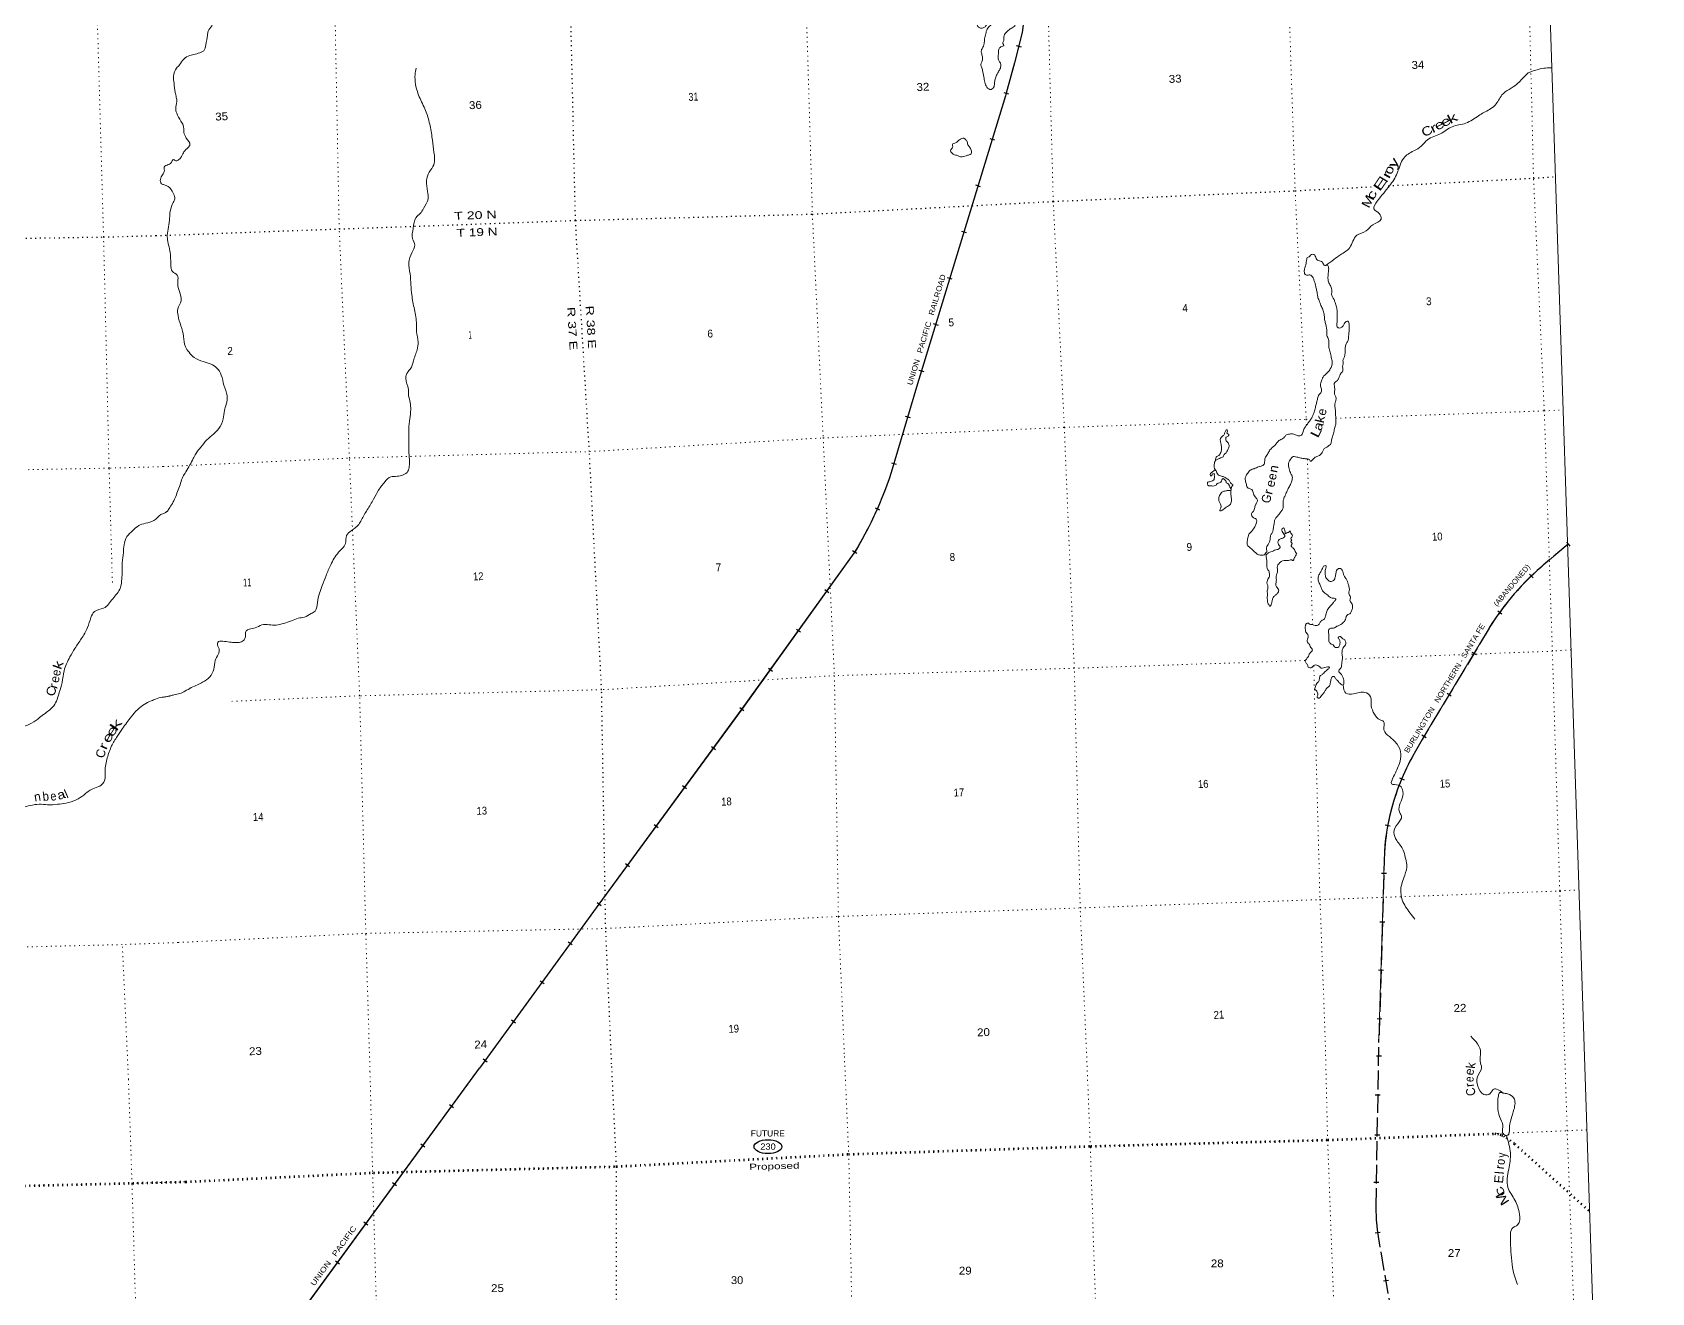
# Model space of a CAD drawing. Header units: feet. Extents: x 497223 to 751810, y -177792 to 12311.
# Drawn here: x 715698 to 751810, y -130925 to -102821 of the extents above; entities that cross this region are included whole.
import ezdxf
from ezdxf.enums import TextEntityAlignment as Align

# ---------------------------------------------------------------- set-up
doc = ezdxf.new("R2010")
doc.units = ezdxf.units.FT
doc.header["$LTSCALE"] = 70
doc.header["$PDMODE"] = 32
doc.header["$PDSIZE"] = 35
doc.linetypes.add('DOTTED', pattern=[1.5, 0.3, -1.2])
doc.linetypes.add('LONG_DASHED', pattern=[7.5, 6, -1.5])
for name, color, linetype, lineweight in [('34', 7, 'Continuous', 25), ('39', 7, 'Continuous', 13), ('4', 7, 'Continuous', 13), ('51', 7, 'DOTTED', 70), ('52', 7, 'Continuous', 25), ('6', 7, 'DOTTED', 25), ('63', 7, 'Continuous', 25), ('7', 7, 'DOTTED', 13)]:
    doc.layers.add(name, color=color, linetype=linetype, lineweight=lineweight)
doc.layers.add('41', color=7, linetype='Continuous')

msp = doc.modelspace()

# ---------------------------------------------------------------- linework, layer by layer
at = {"layer": '34'}
for p, q in [((737641.86, -103114.09), (737749.16, -103140.96)), ((737360.51, -104160.71), (737466.78, -104191.37)), ((737051.04, -105186.38), (737156.83, -105218.68)), ((736731.42, -106224.06), (736837.2, -106256.37)), ((736420.75, -107250.28), (736526.54, -107282.59)), ((736101.12, -108287.96), (736206.91, -108320.27)), ((735790.45, -109314.18), (735896.24, -109346.49)), ((735470.83, -110351.86), (735576.61, -110384.17)), ((735165.76, -111380.25), (735271.82, -111411.64)), ((734855.16, -112420.67), (734961.22, -112452.06)), ((734490.82, -113420.72), (734592.07, -113465.26)), ((733990.64, -114375), (734084.73, -114433.15)), ((749912.53, -114190.79), (749984.15, -114275.08)), ((733371.44, -115245.48), (733461.27, -115310.02)), ((732735.77, -116125.74), (732825.6, -116190.28)), ((732112.26, -116998.02), (732202.09, -117062.57)), ((731476.9, -117877.82), (731566.08, -117943.26)), ((730844.71, -118743.84), (730933.89, -118809.27)), ((730200.29, -119617.71), (730289.47, -119683.15)), ((729568.1, -120483.73), (729657.28, -120549.16)), ((728923.68, -121357.61), (729012.86, -121423.04)), ((728291.49, -122223.62), (728380.67, -122289.06)), ((727650.1, -123099.97), (727739.51, -123165.08)), ((727021.05, -123968.27), (727110.47, -124033.38)), ((726379.79, -124844.47), (726469.21, -124909.58)), ((719313.78, -134617.58), (725666.51, -125919.29)), ((725750.75, -125712.77), (725840.16, -125777.88)), ((725092.1, -126802.78), (725002.78, -126737.55)), ((724449.61, -127678.08), (724360.28, -127612.84)), ((723819.33, -128545.49), (723730.01, -128480.25)), ((723176.84, -129420.78), (723087.51, -129355.55)), ((722546.56, -130288.19), (722457.24, -130222.95))]:
    msp.add_line(p, q, dxfattribs=at)
at = {"layer": '34', "lineweight": 13}
for p, q in [((749948.01, -114230.85), (749392.34, -114702.96)), ((745851.29, -121093.06), (745728.45, -125277.41)), ((719314.67, -134618.23), (725667.4, -125919.94))]:
    msp.add_line(p, q, dxfattribs=at)
at = {"layer": '34'}
msp.add_lwpolyline([(737886.91, -101962.1), (737771.53, -102821), (737601.16, -103501.41), (737416.19, -104174.08), (737397.64, -104238.38), (735413.54, -110735.32), (734850.57, -112637.77), (734803.2, -112779.66), (734752.87, -112919.66), (734700.08, -113058.86), (734645.41, -113198.35), (734587.76, -113335.96), (734527.93, -113471.95), (734466.21, -113608.23), (734401.51, -113742.63), (734334.64, -113875.43), (734265.06, -114008.23), (734193.6, -114138.62), (734120.49, -114268.47), (734044.14, -114397.25), (734019.74, -114436.74), (731524.61, -117909.51), (728331.75, -122261.04), (725667.43, -125919.93)], dxfattribs=at)
at = {"layer": '34', "lineweight": 13}
for points in [[(737396.59, -104238.06), (735412.49, -110735), (734849.53, -112637.43)], [(734018.83, -114436.12), (731523.72, -117908.86), (728330.87, -122260.39), (725666.48, -125919.38)], [(748187.26, -116104.24), (746689.07, -118589.14), (746514.98, -118902.48)]]:
    msp.add_lwpolyline(points, dxfattribs=at)
for centre, radius, start, end in [((698839.41, -93309.16), 40076.14, 344.1748, 346.27046), ((726728.03, -109977.79), 8545.9, 328.55422, 341.86738), ((753283.84, -119273.28), 6002.64, 130.41346, 148.1109), ((750884.4, -121422.13), 5043.86, 150.02982, 176.25923)]:
    msp.add_arc(centre, radius, start, end, dxfattribs=at)
at = {"layer": '39'}
for points in [[(720408.19, -92916.08), (720448.32, -93011.1), (720476.08, -93050.23), (720505, -93117.52), (720519.7, -93181.36), (720491.23, -93271.16), (720458.68, -93310.77), (720428.57, -93312.02), (720367.74, -93348.77), (720365.45, -93439.5), (720379.31, -93531.58), (720392.59, -93609.58), (720364.8, -93667.12), (720334.09, -93702.63), (720273.5, -93793.75), (720282.43, -93863.88), (720336.2, -93899.92), (720473.37, -93958.71), (720506.81, -94037.89), (720516.29, -94218.77), (720503.93, -94406.59), (720460.73, -94529.22), (720410.86, -94587.68), (720391.33, -94699.26), (720409.11, -94837.5), (720430.08, -94907.12), (720437.64, -95090.1), (720406.98, -95224.29), (720399.35, -95283.02), (720398.25, -95305.22), (720434.93, -95462.82), (720464.32, -95638.84), (720477.32, -95807.49), (720541.02, -95937.79), (720515.65, -96005.3), (720567.74, -96097.81), (720615.97, -96194.51), (720639.57, -96425.16), (720667.73, -96522.68), (720672.8, -96645.34), (720640.07, -96729.27), (720582.81, -96852.48), (720555.08, -97008.71), (720544.83, -97150.12), (720519.61, -97270), (720498.41, -97389.71), (720476.38, -97489.31), (720443.31, -97565.2), (720397.04, -97613.43), (720294.3, -97657.96), (720224.84, -97777.65), (720196.44, -97917.8), (720173.06, -98033.57), (720119.14, -98188.87), (720026.94, -98245.05), (719958.01, -98280.12), (719886.96, -98361.61), (719851.39, -98425.52), (719765.88, -98497.53), (719701.05, -98486.11), (719613.05, -98497.81), (719519.37, -98469.45), (719416.9, -98471.68), (719352.3, -98514.63), (719354.46, -98566.91), (719322.63, -98721.29), (719286.2, -98861.77), (719225.73, -99101.94), (719211.24, -99432.85), (719149.11, -99632.8), (719120.11, -99807.21), (719127.76, -99943.85), (719115.09, -100075.3), (719147.42, -100225.02), (719215.72, -100369.22), (719304.66, -100575.01), (719373.45, -100731.28), (719443, -100905.65), (719483.62, -101012.73), (719541.91, -101060.68), (719684.37, -101296.48), (719663.92, -101434.29), (719638.8, -101507.83), (719566.82, -101663.88), (719533.07, -101772.02), (719622.71, -101897.22), (719711.94, -101964.02), (719764.01, -102104.87), (719757.5, -102336.76), (719744, -102448.1), (719734.92, -102569.32), (719700.93, -102671.43), (719619.58, -102795.64), (719603.08, -102882.93), (719565.79, -103099.98), (719518.82, -103228.81), (719462.01, -103265.4)], [(738244.72, -98575.59), (738277.17, -98582.3), (738342.33, -98601.77), (738366.57, -98653.13), (738382.7, -98702.82), (738461.41, -98709.63), (738532.76, -98732.87), (738548.13, -98812.8), (738518.08, -98864.39), (738485.69, -98908.03), (738459.99, -98967.5), (738424.66, -99085.78), (738427.88, -99212.53), (738439.13, -99338.96), (738429.05, -99484.39), (738414.72, -99575.61), (738399.64, -99648.75), (738432.99, -99725.92), (738437.64, -99838.52), (738415.35, -99980.42), (738376.31, -100155.25), (738331.1, -100277.97), (738276.78, -100374.87), (738217.85, -100506.21), (738113.9, -100715.95), (738032.95, -100898.55), (737975.86, -101025.78), (737878.26, -101243.31), (737793.88, -101440.16), (737752.43, -101556.67), (737750.66, -101611.13), (737743.33, -101774.57), (737749.42, -101824.67), (737788.22, -101887.52), (737776.14, -101984.7), (737719.63, -102126.01), (737696.49, -102296.15), (737671.17, -102510.69), (737639.1, -102610.71), (737592.14, -102691.2), (737507.89, -102745.03), (737412.67, -102825.5), (737364.29, -102920.15), (737361.59, -103000.83), (737344.17, -103066), (737362.23, -103113.59), (737299.14, -103144.4), (737251.11, -103198.75), (737241.29, -103301.88), (737235.16, -103396.79), (737261.99, -103462.15), (737277.12, -103487.71), (737293.17, -103535.38), (737286.45, -103616.22), (737241.76, -103702.66), (737191.45, -103799.41), (737162.82, -103885.18), (737152.83, -103984.29), (737123.95, -104064.03), (737080.86, -104091.99), (737052.75, -104093.16), (737001.23, -104063.06), (736944.63, -103958.65), (736923.92, -103846.72), (736895.78, -103700.85), (736869.87, -103609.27), (736848.65, -103533.61), (736870.58, -103480.34), (736890.94, -103388.87), (736869.05, -103297.12), (736861.96, -103222.89), (736897.2, -103150.94), (736927.01, -103044.98), (736931.72, -102964.22), (736959.28, -102852.3), (736991.27, -102750.27), (737062.14, -102664.77), (737142.73, -102570.8), (737194.53, -102510.25), (737247.25, -102423.48), (737262.75, -102360.4), (737254.4, -102304.35), (737235.68, -102240.67), (737248.84, -102169.64), (737238.65, -102117.69), (737178.58, -102124.2), (737109.05, -102193.54), (737062.68, -102288.11), (737036.88, -102393.91), (737024.31, -102479.02), (736997.25, -102603), (736965.86, -102670.76), (736917.33, -102713.05), (736841.45, -102726.26), (736785.67, -102690.29), (736766.21, -102608.52), (736744.35, -102420.1)], [(719462.01, -103265.4), (719330.92, -103305.05), (719207.52, -103336.34), (719074.08, -103416.38), (718976.84, -103545.27), (718915.5, -103618.3), (718842.42, -103796.55), (718857.01, -103955.06), (718881.54, -104159.48), (718908.35, -104273.18), (718920.2, -104365.34), (718894.31, -104517.47), (718916.61, -104619.26), (719012.5, -104798.58), (719060.57, -104891.26), (719079.26, -105051.62), (719130.67, -105176.38), (719211.43, -105330.14), (719173.68, -105390.11), (719115.44, -105440.86), (719067.83, -105505.26), (719011.83, -105610.3), (718945.98, -105671.43), (718894.12, -105681.63), (718850.88, -105657.23), (718777.99, -105742.82), (718728.79, -105769.03), (718640.69, -105827.05), (718641.51, -105895.49), (718599.4, -105995.93), (718553.36, -106098.53), (718577.59, -106198.24), (718638.82, -106219.88), (718791.86, -106322.31), (718815.69, -106363.62), (718848.38, -106424.71), (718872.86, -106530.44), (718840.04, -106612.37), (718771.56, -106804.52), (718757.96, -106962.18), (718735.98, -107160.48), (718707.23, -107340.92), (718721.24, -107485.36), (718753.98, -107645.13), (718779.27, -107819.31), (718784.65, -107998.35), (718821.16, -108151.92), (718929.05, -108232.06), (718941.13, -108378.59), (718939.11, -108427.01), (718976.36, -108598.68), (719015.03, -108804.54), (718944.12, -108986.72), (718946.17, -109133.67), (719012.01, -109364.58), (719072, -109599.77), (719109.74, -109831.84), (719191.18, -109953.35), (719308.67, -110071.35), (719509.49, -110161.75), (719684.88, -110220.96), (719806.99, -110304.53), (719912.17, -110465.34), (719969.74, -110690.56), (720039.6, -110921.31), (720023.39, -111113.32), (719980.94, -111254.04), (719956.54, -111442.36), (719854.84, -111658.05), (719737.1, -111777.72), (719589.67, -111908.69), (719457.45, -112067.23), (719341.05, -112219.07), (719287.15, -112326.03), (719210.48, -112466.16), (719120.42, -112622.95), (719050.62, -112734.6), (719003.99, -112871.47), (718947.73, -113018.81), (718895.74, -113172.02), (718840.41, -113293.14), (718761.07, -113417.26), (718708.01, -113495.99), (718696.37, -113507.39)], [(724254.82, -103617.13), (724232.69, -103763.06), (724243.66, -103980.13), (724343.11, -104294.25), (724482.54, -104602.69), (724567.35, -104903.31), (724620.96, -105227.38), (724654, -105491.88), (724649.48, -105772.02), (724549.64, -105935.27), (724491.19, -106127.01), (724513.36, -106371.81), (724523.94, -106530.49), (724420.23, -106746.26), (724344.57, -106862.17), (724253.7, -106950.52), (724191.23, -107190.77), (724176.68, -107422.99), (724224.57, -107559.99), (724161.45, -107735.81), (724091.95, -107952.18), (724120.48, -108204.77), (724140.81, -108453.68), (724159.9, -108672.43), (724217.6, -108998.35), (724265.52, -109330.71), (724268.14, -109491.73), (724300.02, -109728.07), (724278.89, -109898.13), (724194.66, -110147.33), (724125.85, -110331.45), (724068.27, -110398.28), (724025.57, -110532.98), (724084.22, -110784.33), (724089.78, -110919.04), (724124.28, -111072.7), (724135.02, -111235.4), (724115.13, -111435.62), (724092.56, -111668.18), (724093.58, -111887.67), (724090.67, -112109.34), (724098.07, -112239.95), (724107.4, -112368.47), (724102.68, -112497.57), (724075.12, -112609.48), (723969.7, -112686.35), (723830.33, -112720.31), (723690.04, -112732.15), (723561.77, -112840.17), (723418.75, -113029.37), (723308.44, -113231.31), (723167.33, -113466.75), (723097.7, -113582.42), (722975.67, -113792.9), (722812.51, -113932.58), (722706.41, -114041.7), (722677.66, -114222.14), (722528.79, -114415.6), (722351.28, -114694.85), (722246.48, -114932.82), (722161.25, -115157.89), (722103.98, -115329.44), (722054.23, -115536.94), (722001.64, -115724.41), (721913.54, -115782.43), (721765.87, -115859.03), (721624.16, -115885.03), (721475.66, -115941.52), (721305.16, -116000.93), (721133.75, -116038.23), (720974.57, -116030.71), (720811.87, -116035.42), (720669.81, -116101.72), (720532.2, -116129.56), (720469.45, -116168.41), (720438.36, -116340.89), (720358.87, -116412.66), (720263, -116428.71), (720127.91, -116420.19), (720055.13, -116411.12), (719911.68, -116394.89), (719847.85, -116407.6), (719823.49, -116450.9), (719862.44, -116566.11), (719776.62, -116825.45), (719744.52, -117022.14), (719653.12, -117195.11), (719495.07, -117312.42), (719380.78, -117369.51), (719242.57, -117431.61), (719101.18, -117514), (718984.64, -117565.14), (718859.15, -117594.49), (718777.83, -117616.29)], [(749057.41, -103719.65), (749281.48, -103645.31), (749444.41, -103617.09), (749591.66, -103609.33)], [(744542.13, -108017.64), (744723.03, -107887.02), (744876.38, -107775.4), (745076.62, -107619.99), (745232.91, -107345.1), (745445.07, -107249.75), (745589.57, -107112.22), (745774.55, -106983.48), (745734.56, -106861.87), (745616.73, -106758.83), (745689.78, -106587.31), (745964.52, -106242.2), (746136.62, -105958.75), (746280.98, -105623.81), (746503.19, -105463.68), (746672.86, -105359.6), (746813.08, -105214.15), (747096.56, -105084.31), (747361.01, -104924.85), (747668.16, -104844.62), (747950.5, -104678.56), (748191.48, -104539.99), (748319.15, -104443.28), (748472.93, -104216.82), (748803.29, -103978.73), (748996.12, -103779.24), (749057.41, -103719.65)], [(736490.87, -105193.93), (736535.1, -105242.45), (736562.68, -105325.9), (736605.58, -105390.6), (736638.93, -105467.77), (736631.3, -105526.49), (736588.04, -105550.44), (736524.55, -105571.19), (736462.97, -105589.85), (736398.73, -105592.5), (736325.29, -105567.34), (736247.84, -105542.34), (736200.09, -105506.05), (736176.01, -105458.71), (736196.43, -105417.58), (736221.8, -105350.07), (736216.54, -105320.07), (736249.92, -105300.56), (736313, -105269.76), (736375.09, -105214.83), (736428.3, -105188.46), (736470.13, -105178.67), (736490.87, -105193.93)], [(744511.8, -109158.46), (744493.43, -109054.49), (744457.15, -108955.28), (744415.02, -108860.35), (744396.64, -108804.71), (744374.4, -108753.26), (744356.86, -108669.4), (744343.67, -108593.41), (744323.79, -108501.58), (744308.83, -108431.7), (744283.84, -108362.24), (744264.88, -108292.53), (744224.99, -108251.89), (744185.85, -108229.33), (744153.81, -108232.67), (744113.57, -108232.32), (744080.79, -108217.56), (744064.99, -108175.92), (744069.95, -108101.19), (744085.77, -108046.16), (744103.03, -107976.97), (744110.49, -107914.22), (744119.28, -107883.65), (744129.5, -107838.91), (744173.34, -107829.04), (744205.89, -107789.43), (744253.24, -107767.33), (744296.23, -107785.7), (744318.39, -107835.13), (744344.72, -107888.43), (744381.85, -107911.06), (744428.53, -107921.22), (744467.59, -107941.76), (744489.74, -107991.19), (744508.8, -108014.57), (744532.85, -108017.5), (744542.33, -108017.49)], [(744542.33, -108017.49), (744573.13, -108013.93), (744605.65, -108070.99), (744601.28, -108159.8), (744592.04, -108277), (744604.47, -108383.23), (744646.18, -108468.11), (744678.11, -108559.44), (744679.19, -108585.58), (744671.89, -108652.35), (744727.48, -108780.97), (744750.21, -108844.48), (744784.48, -108943.77), (744794.9, -109050.08), (744799.3, -109156.65), (744796.77, -109241.35), (744791.56, -109310.04), (744790.04, -109370.53), (744836.03, -109412.94), (744899.61, -109394.2), (744947.56, -109337.83), (744968.07, -109298.72), (745034.91, -109261.71), (745049.63, -109277.22), (745067.17, -109361.09), (745064.64, -109445.78), (745050.95, -109601.43), (745033.27, -109708.91), (744995.53, -109768.88), (744978.69, -109848.13), (744975.74, -109922.77), (744965.92, -110025.9), (744944.4, -110089.22), (744926.48, -110142.33), (744934.33, -110186.32), (744922.52, -110241.19), (744921.24, -110307.71), (744923.82, -110370.04), (744897.21, -110407.39), (744879.8, -110424.22), (744835.85, -110528.76), (744803.8, -110580.44), (744758.79, -110610.49), (744732.42, -110653.88), (744737.25, -110722.16), (744742.33, -110796.47), (744736.54, -110851.09), (744740.21, -110891.22), (744755.51, -110920.8), (744774.15, -110982.47), (744758.98, -111053.59), (744745.65, -111168.94), (744755.92, -111222.9), (744762.08, -111323.35), (744765.15, -111397.75), (744763.76, -111558.93), (744744.59, -111630.22), (744722.72, -111733.84), (744692.91, -111839.81), (744668.62, -111933.46), (744645.68, -112010.94), (744610.54, -112036.57), (744563.6, -112068.72), (744508.71, -112103.21), (744446.94, -112214.53), (744380.68, -112265.61), (744309.57, -112296.74), (744245.64, -112355.78), (744196.53, -112383.99), (744187.5, -112360.2), (744126.11, -112334.54), (744049.24, -112323.62), (743966.18, -112308.92), (743870.66, -112284.67), (743814.19, -112280.97), (743767.67, -112323.17), (743713.93, -112434.15), (743714.08, -112486.51), (743722.93, -112554.63), (743765.64, -112663.64), (743794.73, -112734.94), (743788.34, -112823.83), (743757.29, -112899.63), (743706.9, -112994.37), (743662.54, -113088.85), (743634.91, -113150.41), (743603.94, -113228.23), (743592.79, -113299.18), (743595.53, -113365.54), (743584.55, -113440.51), (743547.05, -113506.51), (743495.5, -113573.1), (743451.41, -113625.27), (743411.32, -113677.28), (743397.83, -113740.28), (743381, -113819.52), (743369, -113918.71)], [(743369, -113918.71), (743345.56, -113984.13), (743313.84, -114043.85), (743301.43, -114132.98), (743287.36, -114181.9), (743257.65, -114241.54), (743231.45, -114288.95), (743221.48, -114339.71), (743228.07, -114401.88), (743206.98, -114426.92), (743176.6, -114470.47), (743148.66, -114475.65), (743108.51, -114477.31), (743056.15, -114475.45), (743000.53, -114443.51), (742950.52, -114401.27), (742885.54, -114337.49), (742845.99, -114304.88), (742795.73, -114256.61), (742792.24, -114172.16), (742810.09, -114068.7), (742829.85, -114011.49), (742868.26, -113967.6), (742948.59, -113867.61), (742983.83, -113795.66), (742995.97, -113748.83), (742999.67, -113692.28), (742974.42, -113665.13), (742925.07, -113638.97), (742893.46, -113604.02), (742887.62, -113559.95), (742927.46, -113501.91), (742958.18, -113418.06), (742985.23, -113342.43), (742998.37, -113319.73), (743017.63, -113250.45), (742983.18, -113195.48), (742931.34, -113109), (742893.39, -113017.92), (742838.19, -112996.03), (742794.87, -112969.63), (742776.81, -112922.04), (742755.09, -112834.31), (742745.83, -112756.15), (742775.3, -112690.48), (742834.21, -112607.48), (742857.39, -112584.36), (742946.49, -112550.47), (743045.38, -112510.13), (743118.91, -112488.96), (743174.81, -112430.26), (743180.68, -112377.65), (743201.2, -112290.19), (743254.26, -112211.46), (743297.28, -112133.15), (743407.65, -112029.89), (743495.85, -111925.54), (743537.09, -111901.68), (743625.19, -111843.66), (743663.44, -111795.76), (743709.2, -111783.79), (743803.31, -111773.86), (743856.17, -111787.79), (743917.73, -111817.47), (744001.47, -111799.91), (744038.38, -111719.83), (744078.9, -111629.54), (744118.9, -111575.52), (744172.12, -111500.81), (744219.66, -111434.39), (744242, -111391.17), (744284.03, -111288.73), (744310.07, -111188.96), (744332.44, -111097.4), (744349.69, -111028.21), (744374.23, -110940.59), (744396.66, -110899.38), (744442.52, -110841.09), (744450.81, -110798.45), (744439.03, -110756.64), (744427.18, -110664.48), (744455.32, -110566.64), (744481.02, -110507.17), (744581.51, -110408.35), (744644.52, -110327.2), (744686.4, -110172.4), (744666.02, -110068.51), (744643.22, -109954.64), (744622.91, -109901.1), (744608.22, -109788.92), (744605.16, -109666.19), (744585.35, -109624.71), (744567.38, -109579.13), (744565.9, -109494.6), (744543.28, -109336.42), (744521.31, -109242.66), (744511.8, -109158.46)], [(742081.15, -112372.24), (742085.29, -112344.37), (742099.27, -112293.44), (742160.02, -112254.68), (742206.64, -112166.15), (742217.87, -112097.2), (742208.36, -112013), (742195.74, -111951.09), (742192.84, -111880.71), (742229.16, -111834.9), (742275.51, -111788.67), (742297.11, -111727.36), (742333.52, -111683.56), (742352.91, -111714.98), (742338.51, -111755.86), (742380.16, -111790.39), (742351.79, -111833.86), (742324.18, -111847.09), (742314.62, -111907.9), (742363.71, -111976.37), (742387.02, -112053.96), (742355.96, -112129.76), (742318.47, -112195.76), (742277.88, -112235.71), (742251.77, -112285.13), (742196.55, -112311.58), (742149.12, -112331.67), (742093.98, -112360.13), (742072.9, -112385.17), (742058.74, -112432.08), (742054.55, -112476.56), (742054.28, -112518.87), (742074.43, -112568.39), (742097.67, -112595.63), (742115.73, -112643.22), (742141.73, -112688.47), (742194.92, -112710.44), (742272.38, -112735.43), (742323.81, -112763.52), (742360.95, -112786.15), (742405.18, -112834.68), (742441.47, -112885.54), (742468.32, -112902.56), (742459.36, -112929.12), (742442.54, -112960.02), (742433.25, -112978.53), (742431.06, -113022.93), (742430.67, -113027.17)], [(742430.8, -112998.91), (742410.91, -112973.41), (742402.22, -112957.66), (742384.16, -112910.07), (742373.38, -112892.39), (742319.69, -112858.35), (742318.85, -112838.25), (742297.37, -112804.89), (742274.37, -112783.69), (742251.7, -112770.53), (742226.6, -112795.74), (742200.74, -112851.19), (742147.28, -112871.52), (742123.68, -112884.58), (742094.82, -112915.99), (742053.32, -112933.81), (742001.12, -112935.97), (741960.72, -112931.6), (741926.67, -112935.02), (741904.77, -112891.62), (741905.53, -112861.37), (741970.87, -112836.52), (742016.38, -112818.52), (742051.44, -112790.89), (742056.47, -112766.51), (742064.68, -112721.86), (742057.49, -112693.96), (742060.51, -112669.67), (742038.09, -112662.54), (742012.41, -112673.67), (741999.44, -112700.39), (741985.88, -112713.04), (741969.32, -112701.64), (741964.31, -112677.67), (741989, -112642.41), (742006.4, -112625.58), (742045.56, -112599.79), (742072.42, -112568.47), (742073.31, -112567.5)], [(742430.67, -113027.17), (742426.86, -113067.42), (742424.84, -113115.84), (742436.02, -113191.91), (742437.34, -113272.42), (742429.13, -113317.07), (742398.83, -113362.64), (742351.81, -113392.78), (742289.06, -113431.63), (742257.93, -113457.08), (742207.06, -113491.41), (742191.09, -113494.08), (742210.78, -113386.52), (742192.81, -113340.94), (742166.39, -113285.64), (742157.38, -113213.5), (742167.68, -113170.78), (742216.31, -113082.16), (742271.36, -113051.69), (742311.35, -113046.01), (742343.3, -113040.66), (742383.29, -113034.98), (742401.36, -113034.23), (742430.67, -113027.17)], [(713349.69, -121682.72), (713351, -121676.05), (713359, -121621.05), (713378, -121504.05), (713416, -121367.05), (713443, -121251.05), (713459, -121109.05), (713472, -120996.05), (713497, -120896.05), (713538, -120771.05), (713621, -120645.05), (713799, -120449.05), (713881, -120351.05), (713924, -120234.05), (713964, -120051.05), (713958, -119910.05), (713937, -119802.05), (713902, -119701.05), (713837, -119551.05), (713764, -119415.05), (713714, -119319.05), (713694, -119239.05), (713715, -119125.05), (713775, -119036.05), (713915, -118913.05), (714090, -118828.05), (714271, -118772.05), (714449, -118706.05), (714650, -118604.05), (714859, -118510.05), (715039, -118449.05), (715263, -118371.05), (715494, -118302.05), (715682, -118227.05), (715859, -118101.05), (715980, -118007.05), (716175, -117837.05), (716248, -117698.05), (716299, -117541.05), (716361, -117319.05), (716406, -117057.05), (716537, -116749.05), (716647, -116558.05), (716790, -116344.05), (716928, -116094.05), (717004, -115867.05), (717083, -115737.05), (717287, -115661.05), (717489, -115453.05), (717661, -115207.05), (717692, -115010.05), (717701, -114847.05), (717702, -114651.05), (717728, -114418.05), (717742, -114251.05), (717806, -114066.05), (717935, -113932.05), (718069, -113821.05), (718222, -113768.05), (718404, -113705.05), (718490, -113641.05), (718553, -113582.05), (718579, -113564.05), (718633, -113550.05), (718656, -113533.05)], [(718651.03, -113537.72), (718657, -113532.05), (718664, -113527.05), (718680, -113518.05), (718696.37, -113507.39)], [(743272.9, -114416.14), (743320.67, -114404.09), (743431.52, -114361.24), (743514.51, -114325.59), (743525.4, -114296.94), (743505.92, -114263.5), (743477.74, -114214.32), (743474.24, -114178.21), (743506.54, -114132.56), (743565.69, -114103.93), (743605.18, -114086.19), (743626.27, -114061.15), (743616.33, -114015.23), (743584.47, -113974.25), (743564.32, -113924.73), (743572.87, -113888.13), (743600.39, -113872.89), (743621.55, -113898.2), (743636.34, -113964.05), (743639.84, -114000.16), (743673.22, -113980.66), (743709.11, -113973.13), (743749.94, -113939.22), (743761.97, -113987.06), (743778.86, -114006.5), (743800.77, -114049.9), (743785.7, -114074.7), (743763.02, -114109.87), (743782.5, -114143.31), (743763.92, -114180.33), (743789.67, -114219.55), (743773.26, -114260.51), (743811.89, -114319.34), (743843.42, -114352.27), (743861.22, -114393.83), (743889.4, -114443.02), (743871.4, -114494.12), (743841.43, -114547.72), (743826.87, -114584.58), (743819.42, -114598.98), (743784.71, -114586.32), (743732.59, -114590.49), (743646.51, -114600.09), (743580.26, -114602.83), (743517.68, -114645.7), (743459.84, -114754.84), (743468.85, -114826.97), (743453.52, -114894.07), (743437.61, -114947.09), (743441.02, -115029.53), (743435.56, -115092.19), (743429.27, -115134.75), (743456.11, -115200.11), (743490.05, -115243.01), (743475.06, -115318.16), (743432.55, -115360.2), (743388.04, -115402.32), (743357.99, -115453.91), (743342.74, -115523.02), (743330.18, -115559.79), (743312.1, -115608.88), (743288.34, -115617.92), (743270.7, -115580.38), (743247.21, -115547.11), (743242.87, -115490.9), (743237.55, -115410.55), (743245.34, -115355.85), (743234.99, -115299.88), (743253.33, -115208.49), (743247.08, -115154.37), (743230.53, -115094.63), (743268.46, -114990.34), (743288.97, -114951.22), (743284.55, -114893), (743261.07, -114811.39), (743244.26, -114793.96), (743231.81, -114736.06), (743229.91, -114689.82), (743227.66, -114635.53), (743227.68, -114587.19), (743219.91, -114545.22), (743212.31, -114507.26), (743215, -114474.93), (743249.97, -114445.28), (743268.89, -114416.3)], [(744250.36, -116025.29), (744309.5, -116045), (744383.28, -116029.86), (744421.03, -115969.89), (744465.62, -115929.78), (744503.1, -115912.12), (744530.98, -115856.59), (744552, -115781.19), (744582.56, -115693.32), (744641.8, -115618.37), (744705.15, -115545.26), (744745.4, -115497.27), (744767.58, -115450.03), (744727.01, -115441.63), (744645.71, -115420.82), (744568.69, -115357.54), (744483.39, -115288.56), (744450.53, -115223.45), (744419.19, -115146.2), (744381.32, -115057.13), (744373.82, -114972.85), (744391.65, -114917.73), (744431.07, -114849.63), (744466.23, -114775.67), (744511.92, -114713.36), (744552.32, -114717.73), (744542.35, -114768.5), (744532.7, -114875.64), (744533.43, -114942.08), (744570.64, -115015.06), (744641.05, -115064.52), (744718.6, -115043.19), (744753.68, -114967.22), (744768.43, -114886.04), (744795.14, -114802.36), (744870.43, -114775.08), (744912.16, -114811.62), (744951.6, -114938.89), (744996.67, -115007.52), (745043.65, -115122.4), (745064.95, -115200.07), (745066.02, -115274.55), (745056.13, -115327.32), (745093.91, -115414.38), (745082.77, -115485.34), (745119.64, -115550.28), (745139.68, -115646.13), (745118.75, -115723.53), (745079.16, -115787.6), (745033.56, -115803.58), (744981.75, -115912.47), (744922.67, -115991.45), (744875.73, -116023.6), (744820.6, -116052.07), (744759.52, -116082.79), (744716.27, -116106.73), (744653.95, -116107.29), (744605.5, -116151.59), (744610.83, -116231.94), (744612.14, -116312.45), (744610.54, -116370.92), (744620.64, -116420.86), (744666.56, -116461.26), (744709.55, -116479.62), (744735.46, -116522.86), (744786.4, -116538.88), (744834.09, -116524.82), (744859.45, -116457.31), (744859.05, -116398.92), (744849.78, -116369.09), (744817.42, -116316.05), (744858.67, -116292.19), (744910.6, -116332.33), (744964.38, -116368.38), (744986.61, -116419.83), (744985.01, -116478.3), (744946.51, -116520.18), (744922.33, -116567.5), (744905.15, -116638.7), (744905.31, -116691.06), (744917.42, -116740.92), (744907.27, -116836), (744901.4, -116888.61), (744890.33, -116961.57), (744872.08, -117006.64), (744845.06, -117033.94), (744837.09, -117084.62), (744876.9, -117123.26), (744904.82, -117166.41), (744937.76, -117233.53), (744944.35, -117295.7), (744946.43, -117345.96), (744919.65, -117379.3), (744876.49, -117356.91), (744836.6, -117316.26), (744808.93, -117279.14), (744759, -117238.91)], [(744759, -117238.91), (744722.46, -117182.01), (744681.05, -117201.85), (744654.01, -117277.49), (744642.69, -117344.42), (744611.14, -117408.16), (744595.57, -117420.89), (744541.69, -117479.51), (744505.95, -117539.4), (744467.79, -117589.31), (744431.39, -117633.11), (744396.66, -117668.79), (744370.23, -117661.83), (744353.75, -117652.44), (744363.56, -117597.65), (744359.64, -117551.49), (744339.91, -117512.02), (744302.03, -117471.29), (744324.64, -117385.76), (744340.8, -117338.77), (744379.46, -117300.92), (744400.98, -117237.59), (744424, -117162.12), (744480.9, -117127.54), (744513.53, -117089.94), (744550.43, -117058.2), (744591.26, -117024.29), (744622.22, -116994.81), (744617.21, -116970.85), (744587.01, -116970.08), (744521.18, -116982.88), (744461.53, -116999.44), (744426.9, -116988.79), (744389.19, -116952.08), (744342.18, -116933.88), (744289.73, -116930.01), (744262.46, -116951.27), (744217.78, -116989.37), (744183.73, -116992.8), (744150.78, -116974.02), (744139.24, -116938.24), (744104.96, -116887.29), (744086.41, -116827.63), (744109.34, -116798.49), (744126.25, -116769.59), (744155.12, -116738.19), (744162.32, -116717.75), (744194.12, -116660.04), (744222.82, -116624.61), (744247.76, -116595.38), (744225.94, -116553.99), (744194.17, -116515.02), (744176.03, -116465.42), (744150.77, -116438.26), (744131.21, -116402.82), (744133.23, -116354.4), (744149.31, -116305.39), (744140.96, -116249.34), (744111.36, -116214.31), (744093.47, -116170.74), (744085.12, -116114.69), (744085.39, -116072.39), (744092.17, -116041.89), (744099.37, -116021.46), (744114.77, -116004.71), (744142.55, -115995.5), (744156.68, -115996.93), (744181.77, -116020.06), (744218.16, -116024.6), (744238.15, -116021.76)], [(713916.85, -120264.28), (714004, -120259.05), (714136, -120251.05), (714241, -120252.05), (714483, -120217.05), (714693, -120170.05), (714883, -120155.05), (715054, -120141.05), (715274, -120117.05), (715487, -120098.05), (715648, -120063.05), (715852, -120033.05), (716036, -120045.05), (716257, -120035.05), (716449, -120007.05), (716675, -119934.05), (716844, -119828.05), (717043, -119690.05), (717199, -119629.05), (717308, -119505.05), (717321, -119297.05), (717368, -119002.05), (717466, -118734.05), (717590, -118521.05), (717710, -118344.05), (717900, -118086.05), (718048, -117918.05), (718188, -117811.05), (718351, -117727.05), (718442, -117689.05), (718593, -117646.05), (718675, -117638.05), (718755, -117621.05), (718779, -117616.05)], [(744931.14, -117374.53), (744991.11, -117555.94), (745160.6, -117574.75), (745416.83, -117538.44), (745538.5, -117635.31), (745556.65, -117830.13), (745629.1, -118025.26), (745753.72, -118152.25), (745829.17, -118186.12), (745841.05, -118373.09), (745962.46, -118526.37), (746132.53, -118692.22), (746220.05, -118919.09), (746184.22, -119123.69), (746054.68, -119417.87), (746011.37, -119576.37), (746165.23, -119609.77), (746254.76, -119707.66), (746252.07, -119878.97), (746192.46, -120223.31), (746233.01, -120298.58), (746147.9, -120470.49), (746061.42, -120662.58), (746125.39, -120843.87), (746270.73, -121054.82), (746315.94, -121214.54), (746351.29, -121380.62), (746304.29, -121613.77), (746215.99, -121940.9), (746249.21, -122167.48), (746423.24, -122460.1), (746532.1, -122597.67)], [(747776.86, -125205.16), (747996.31, -125571.29), (747986.35, -125765.54), (748016.29, -125905.68), (747924.65, -126115.34), (747931.22, -126321.04), (748071.5, -126507.2), (748211.14, -126485.42), (748303.23, -126382.76), (748349.58, -126386.95), (748497.66, -126473.85)], [(748497.77, -126473.86), (748596.99, -126494.08), (748735.33, -126585.43), (748739.99, -126841.68), (748637.73, -127277.92), (748603.11, -127410.57), (748532.79, -127409.37), (748486, -127346.64), (748489.88, -127199.08), (748419.25, -126997.99), (748379.93, -126777.46), (748392.05, -126538.7), (748421.1, -126464.83), (748497.77, -126473.86)], [(748569.23, -127426.71), (748660.1, -127814.14), (748622.79, -128171.03), (748605.7, -128579.6), (748760.13, -128864.14), (748861.44, -129175.06), (748828.94, -129406.56), (748694.42, -129502.85), (748658.89, -129661.79), (748673.44, -130010.53), (748757.2, -130574.55), (748820.56, -130745.65)]]:
    msp.add_spline(points, degree=3, dxfattribs=at)
at = {"layer": '4'}
msp.add_lwpolyline([(497222.97, 5471.78), (528293.91, 6177.1), (559363.85, 6925.15), (590432.73, 7715.93), (621500.49, 8549.46), (652567.07, 9425.72), (683632.43, 10344.71), (714696.49, 11306.43), (745759.19, 12310.89), (751809.62, -170897.82), (720494.89, -171910.42), (689178.8, -172879.94), (657861.41, -173806.39), (626542.78, -174689.76), (595222.96, -175530.05), (563902.01, -176327.26), (532580.01, -177081.38), (501256.99, -177792.42)], close=True, dxfattribs=at)
at = {"layer": '51'}
for points in [[(719119.59, -128454.2), (723304.02, -128251.4), (728725.11, -128112.15), (733900.49, -127838.51), (739303.84, -127660.77), (744586.81, -127520.42), (748316.48, -127378.94), (748377.26, -127383.62), (748431.03, -127396.48), (748470.77, -127410.51), (748513.58, -127430.33), (748564.27, -127461.96), (748751.74, -127604.48), (750444.1, -129127.88)], [(701890.16, -129070.95), (707282.23, -128868.01), (712586.87, -128613.72), (719119.59, -128454.2)]]:
    msp.add_lwpolyline(points, dxfattribs=at)
at = {"layer": '52'}
msp.add_ellipse((732101.57, -127669.75), major_axis=(309.24, -1), ratio=0.500121, dxfattribs=at)
at = {"layer": '6'}
for p, q in [((745936.4, -106242.54), (749176.75, -106070.9)), ((749176.75, -106070.9), (749665.8, -106037.63)), ((743864.81, -106352.27), (745552.77, -106262.86))]:
    msp.add_line(p, q, dxfattribs=at)
for points in [[(728616.99, -125825.54), (728484.19, -122805.45), (728392.98, -117479.9), (728119.74, -112169.76), (727809.99, -107014.53), (727693.22, -101849.15), (727620.58, -96534.92), (727509.71, -91220.25), (727429.96, -85880.12), (727429.74, -84705.91)], [(718452, -107352.05), (722540.8, -107204.14), (727809.99, -107014.53), (733093.22, -106872.68), (738465.17, -106590.21), (743864.81, -106352.27)], [(701397.79, -107618.48), (706708.05, -107544.81), (711981.95, -107468.73), (717285.64, -107383.26), (718458.1, -107352.17)], [(730155.91, -171602.64), (730133.48, -170767.53), (729961.51, -165298.3), (729767.94, -159936.97), (729583.55, -154555.07), (729364.51, -149208.89), (729186.74, -143889.32), (728996.79, -138614.66), (728728.67, -133391.62), (728725.13, -128109.44), (728616.99, -125825.54)]]:
    msp.add_lwpolyline(points, dxfattribs=at)
at = {"layer": '63'}
for p, q in [((749088.56, -114902.35), (749164.72, -114982.56)), ((748380.6, -115718.4), (748469.53, -115784.17)), ((747798.62, -116640.18), (747893.34, -116697.29)), ((747247.23, -117559.75), (747341.96, -117616.86)), ((746684.37, -118488.26), (746779.1, -118545.37)), ((746186.11, -119445.2), (746287.77, -119488.81)), ((745869.42, -120494.8), (745978.36, -120513.95)), ((745783.76, -121570.05), (745894.33, -121573.29)), ((745749.29, -122655.29), (745859.86, -122658.54)), ((745720.44, -123727.12), (745831, -123730.36)), ((745685.97, -124812.36), (745796.53, -124815.61)), ((745782.16, -125653.19), (745671.57, -125651.38)), ((745756.65, -126524.83), (745646.06, -126523.02)), ((745745.21, -127413.23), (745634.61, -127411.42)), ((745722.71, -128472.19), (745612.12, -128470.38)), ((745755.82, -129581.46), (745646.84, -129600.34)), ((745941.57, -130653.32), (745832.59, -130672.21))]:
    msp.add_line(p, q, dxfattribs=at)
at = {"layer": '63', "linetype": 'LONG_DASHED'}
for points in [[(749948.72, -114231.69), (749393.05, -114703.8), (749337.83, -114751.37), (749259.08, -114821.13), (749182.38, -114892.15), (749106.38, -114964.33), (749031.9, -115037.44), (748958.33, -115112.53), (748886.79, -115188.88), (748816.26, -115265.88), (748746.64, -115344.84), (748678.86, -115424.24), (748612.29, -115505.1), (748547.44, -115587.75), (748483.92, -115670.52), (748421.63, -115754.74), (748361.05, -115840.74), (748301.81, -115926.88), (748244.09, -116013.96), (748188.28, -116102.53), (748188.37, -116104.53), (746690.02, -118589.7), (746515.93, -118903.03), (746505.86, -118920.4), (746462.92, -118997.43), (746420.95, -119075.05), (746380.97, -119153.29), (746341.96, -119232.09), (746304.42, -119311.51), (746268.33, -119392.03), (746233.75, -119472.64), (746200.11, -119554.33), (746168.48, -119636.15), (746137.79, -119719.05), (746109.12, -119802.07), (746081.42, -119885.66), (746055.23, -119969.35), (746030.48, -120054.15), (746007.75, -120139.08), (745986.01, -120224.08), (745965.73, -120310.18), (745946.99, -120395.87), (745929.73, -120482.17), (745914.44, -120569.1), (745900.19, -120655.59), (745887.43, -120742.69), (745876.64, -120830.42), (745866.88, -120917.72), (745858.64, -121005.11), (745852.38, -121093.12), (745729.75, -125270.29)], [(744307.25, -171143.32), (744828.04, -168797.78), (744886.61, -168575.57), (744937.68, -168422.28), (745063.15, -168060.88), (745299.07, -167445.49), (745537.71, -166797.63), (747419.17, -162516.95), (747672.13, -161878.9), (747714.61, -161741.91), (748363.1, -159038.59), (748387.3, -158933.05), (748399.96, -158866.51), (748399.96, -158784.03), (748391.88, -158568.13), (747233.04, -138905.15), (747143.78, -137967.4), (747012.7, -137153.96), (745700.2, -129580.23), (745670.75, -129305.33), (745664.37, -129017.95), (745729.87, -125271.68)]]:
    msp.add_lwpolyline(points, dxfattribs=at)
at = {"layer": '7'}
for p, q in [((744105.97, -111449.28), (744214.19, -111445.46)), ((744105.97, -111449.28), (744110.77, -111605.02)), ((744763.53, -111426.09), (749415.48, -111262.03)), ((749415.48, -111262.03), (749839.16, -111243.03)), ((744133.3, -112336.24), (744246.86, -116021.61)), ((749596.52, -116620.12), (747766.86, -116689.52)), ((750011.44, -116587.18), (749596.52, -116620.12)), ((747522.81, -116698.78), (744912.61, -116797.79)), ((749761, -121966.82), (750189.58, -121941.89)), ((717841.22, -126168.56), (717703.93, -123162.71))]:
    msp.add_line(p, q, dxfattribs=at)
for points in [[(749856.74, -125134.45), (749761, -121966.82), (749596.52, -116620.12), (749415.11, -111253.03), (749176.75, -106070.9), (749044.15, -100711.38), (748842.31, -95531.39), (748543.01, -90085.53), (748335.35, -84667.16), (748108.22, -79352.25)], [(742770.7, -79523.94), (742782.77, -79582.42), (743048.6, -84967.21), (743276.31, -90335.46), (743514.15, -95705.31), (743683.65, -101027.63), (743858.93, -106349.12), (744105.97, -111449.28)], [(717482.4, -115086.43), (717409.07, -112538.73), (717285.64, -107383.26), (717136.12, -102131.39), (717117.8, -96846.89), (717044.94, -91514.44), (716872.65, -80973.65), (716850.42, -80358.1)], [(732390.79, -85522.57), (732589.9, -90879.92), (732756.13, -96220.5), (732936.26, -101556.47), (733093.22, -106872.68), (733333.4, -111855.34), (733584.92, -117167.17), (733673.86, -122535.12), (733807.83, -125658.48)], [(723227.47, -125997.75), (723134.79, -122927.51), (722997.08, -117614.9), (722768.09, -112313.17), (722540.8, -107204.14), (722439.77, -101976.26), (722384.92, -96751.92), (722285.43, -91420.67), (722241.64, -86123.36)], [(739203.38, -125483.57), (739065.77, -122346.48), (738933.49, -117000.47), (738711.72, -111629.96), (738465.17, -106590.21), (738322.19, -101223.06)], [(718614, -112504.05), (722768.09, -112313.17), (728127.44, -112169.61), (733333.77, -111864.34), (738711.72, -111629.96), (744105.97, -111449.28)], [(718612.32, -112504.16), (717409.07, -112538.73), (712093.97, -112638.81), (706786.91, -112827.19), (701490.5, -112983.91), (696350.92, -113096.69), (690937.88, -113252.1), (687370.04, -113334.43)], [(744084.5, -116828.36), (738933.49, -117000.47), (733584.92, -117167.17), (728392.98, -117479.9), (722997.08, -117614.9), (720136.45, -117739.19)], [(744274.74, -116942.62), (744413.51, -122159.66), (744532.4, -125309.57)], [(718950, -123117.05), (723133.46, -122914.42), (728484.19, -122805.45), (733673.86, -122535.12), (739065.77, -122346.48), (744413.51, -122159.66), (749759.47, -121968.84), (749761, -121966.82)], [(718947.76, -123116.9), (717703.93, -123162.71), (712426.47, -123293.35), (712351.78, -123294.12)], [(751360.51, -170912.64), (751340.03, -169958.52), (751130.48, -164502.93), (750956.13, -159169.08), (750782.61, -153855.4), (750625.56, -148551.15), (750400.34, -143201.18), (750175.99, -137968.3), (750127.08, -132657.66), (749926.25, -127314.79), (749856.74, -125134.45)], [(733807.83, -125658.48), (733903.91, -127837.94), (734011.62, -133162.36), (734042.49, -133889.03)], [(740698.04, -171262.06), (740675.99, -170326.1), (740410.33, -164921.23), (740236.65, -159603.52), (740113.73, -154251.44), (739945.83, -148975.9), (739718.52, -143624), (739569.5, -138367.88), (739470.23, -133053.22), (739291.94, -127673.09), (739203.38, -125483.57)], [(744532.4, -125309.57), (744584.17, -127522.21), (744782.41, -132851.05), (744873.69, -137099.76)], [(723227.47, -125997.75), (723285.98, -128252.12), (723435.11, -133558.71), (723704.82, -138820.06), (723941.26, -144294.76), (724101.5, -149627.16), (724316.27, -154918.98), (724474.51, -160299.92), (724622.05, -165616.67), (724771.2, -171020.19), (724788.45, -171774.13)], [(717841.22, -126168.56), (717919.87, -128505.49), (718076.99, -133771.63), (718317.82, -139164.59), (718585.83, -144671.73), (718779.26, -149944.99), (718977.41, -155244.33), (719137.47, -160544.65), (719335.31, -165906.48), (719452.21, -171316.75), (719469.2, -171942.17)], [(719119.59, -128454.2), (723314.13, -128253.01), (728725.13, -128109.44), (733903.91, -127837.94), (739293.27, -127656.89), (744584.17, -127522.21), (748495.68, -127370.34)], [(748617.08, -127365.62), (749926.25, -127314.79), (750383.56, -127294.68)], [(687865.05, -129480.32), (691452.83, -129357.38), (696798.53, -129221.12), (701885.03, -129071.41), (707279.05, -128867.4), (712583.37, -128611.28), (717913.42, -128489.54), (719119.59, -128454.2)]]:
    msp.add_lwpolyline(points, dxfattribs=at)
msp.add_point((749761, -121966.82), dxfattribs=at)

# ---------------------------------------------------------------- texts
at = {"layer": '34', "width": 1.15}
msp.add_text('UNION   PACIFIC   RAILROAD', height=120, rotation=73.018, dxfattribs=at).set_placement((735319.8, -110699.88))
at = {"layer": '34', "width": 1.25}
msp.add_text('UNION   PACIFIC', height=120, rotation=53.858, dxfattribs=at).set_placement((722460.07, -130140.61), align=Align.CENTER)
at = {"layer": '41'}
for s, rotation, width, p in [('e', 27.905, 1.4, (747261.85, -104894.64)), ('k', 27.816, 1.6, (747411.39, -104819.94)), ('C', 27.648, 1.25, (746844.23, -105107.51)), ('r', 25.473, 1.5, (746986.75, -105042.61)), ('e', 27.573, 1.4, (747117.3, -104967.36)), ('o', 68.212, 1.25, (746043.66, -105922.45)), ('y', 59.547, 1.6, (746140.79, -105778.04)), ('E', 55.572, 1.75, (745834.78, -106256.08)), ('l', 58.738, 1.25, (745922.7, -106150.1)), ('r', 60.734, 1.65, (745987.9, -106036.52)), ('M', 63.074, 1.25, (745568.39, -106633.7)), ('c', 66.76, 1.45, (745654.85, -106482.66)), ('C', 101.957, 0.95, (747872.37, -126426.38)), ('e', 85.64, 0.8, (747839.35, -126172.95)), ('y', 88.173, 0.8, (748566.55, -127862.02)), ('o', 82.008, 0.9, (748535.14, -128019.84)), ('E', 85.06, 1.05, (748501.81, -128402.19)), ('M', 123.013, 1.35, (748564.48, -128775.41)), ('c', 120.09, 1.65, (748510.01, -128629.12))]:
    msp.add_text(s, height=200, rotation=rotation, dxfattribs=dict(at, width=width)).set_placement(p, align=Align.CENTER)
for s, rotation, p in [('e', 76.654, (744533.19, -111378.71)), ('e', 78.741, (743424.82, -112817.1)), ('e', 78.49, (716280.05, -117338.19)), ('C', 74.858, (717293.42, -119020.01)), ('n', 9.069, (715752.11, -119973.81)), ('l', 24.029, (716467.41, -119906.8))]:
    msp.add_text(s, height=200, rotation=rotation, dxfattribs=at).set_placement(p)
for s, rotation, width, p in [('k', 76.71, 1.2, (744493.28, -111547.64)), ('a', 72.331, 1.25, (744439.8, -111722.56)), ('L', 62.761, 1.45, (744363.44, -111881.18)), ('n', 78.216, 1.1, (743456.96, -112652.95)), ('r', 75.049, 1.2, (743341.87, -113144.36)), ('e', 75.997, 1.05, (743385.84, -112979.7)), ('G', 74.38, 0.95, (743287.9, -113338.94)), ('k', 70.063, 1.35, (716335.96, -117045.8)), ('r', 74.142, 1.2, (716245.75, -117474.55)), ('e', 80.015, 0.95, (716312.15, -117186.07)), ('C', 71.286, 1.1, (716177.97, -117646.27)), ('e', 60.803, 1.45, (717410.66, -118689.1)), ('e', 57.509, 1.55, (717488.31, -118552.38)), ('k', 55.635, 1.85, (717573.23, -118420.02)), ('r', 66.296, 1.45, (717344.81, -118835.33)), ('b', 7.236, 0.95, (715937.48, -119962.81)), ('e', 7.889, 0.9, (716111.77, -119958.66)), ('a', 17.162, 1.2, (716282.16, -119939.15))]:
    msp.add_text(s, height=200, rotation=rotation, dxfattribs=dict(at, width=width)).set_placement(p)
for s, rotation, p in [('k', 83.842, (747877.45, -125870.17)), ('e', 79.227, (747841.55, -126018.55)), ('r', 97.528, (747845.09, -126281.76)), ('r', 83.008, (748518.86, -128136.9)), ('l', 85.06, (748516.01, -128260.23))]:
    msp.add_text(s, height=200, rotation=rotation, dxfattribs=at).set_placement(p, align=Align.CENTER)
at = {"layer": '52'}
msp.add_text('FUTURE', height=140, dxfattribs=at).set_placement((732099.28, -127443.01), align=Align.CENTER)
at = {"layer": '52', "width": 1.1}
msp.add_text('230', height=140, dxfattribs=at).set_placement((732104.28, -127738.06), align=Align.CENTER)
at = {"layer": '52', "width": 1.4}
msp.add_text('Proposed   ', height=140, rotation=1.835, dxfattribs=at).set_placement((732356.91, -128171.55), align=Align.CENTER)
at = {"layer": '6'}
for s, rotation, width, p in [('T 20 N', 2.061, 1.35, (725107.45, -107001.75)), ('T 19 N', 2.061, 1.3, (725162.35, -107380.12)), ('R 37 E', 273.438, 1.35, (727624.28, -108948.6)), ('R 38 E', 273.438, 1.35, (728037.81, -108919.3))]:
    msp.add_text(s, height=175, rotation=rotation, dxfattribs=dict(at, width=width)).set_placement(p)
at = {"layer": '63'}
msp.add_text('(ABANDONED)', height=120, rotation=49.914, dxfattribs=at).set_placement((748363.12, -115631.76))
at = {"layer": '63', "width": 1.1}
msp.add_text('BURLINGTON   NORTHERN - SANTA FE', height=120, rotation=58.943, dxfattribs=at).set_placement((746384.85, -118901.47))
at = {"layer": '7'}
for s, width, p in [('34', 1.1, (746459.32, -103637.28)), ('32', 1.1, (735418.81, -104129.43)), ('33', 1.1, (741044.32, -103948.14)), ('36', 1.1, (725438.53, -104533.92)), ('31', 0.85, (730333.19, -104349.11)), ('35', 1.1, (719779.94, -104787.82)), ('4', 0.95, (741346.59, -109058.32)), ('3', 0.95, (746782.06, -108907.68)), ('5', 0.95, (736131.3, -109378.14)), ('1', 0.45, (725427.24, -109655.3)), ('6', 0.95, (730755.37, -109627.82)), ('2', 0.95, (720049.51, -110014.15)), ('10', 0.9, (746915.44, -114157.72)), ('8', 0.95, (736158.05, -114610.24)), ('9', 0.95, (741440.74, -114385.95)), ('7', 0.95, (730941.53, -114839.63)), ('11', 0.65, (720401.68, -115178.35)), ('12', 0.9, (725528.32, -115042.97)), ('16', 0.9, (741695.87, -119673.61)), ('15', 0.9, (747086.95, -119666.11)), ('18', 0.9, (731062.27, -120065.96)), ('17', 0.9, (736247.69, -119863.09)), ('14', 0.9, (720621.28, -120406.74)), ('13', 0.9, (725607.31, -120271.36)), ('22', 1.1, (747396.28, -124670)), ('21', 0.9, (742046.74, -124821.43)), ('24', 1.1, (725557.22, -125482.9)), ('19', 0.9, (731225.97, -125131.76)), ('20', 1.1, (736769.71, -125210.76)), ('23', 1.1, (720533.72, -125632.14))]:
    msp.add_text(s, height=175, rotation=2.367, dxfattribs=dict(at, width=width)).set_placement(p)
for s, width, p in [('27', 1.1, (747408.2, -130129.54)), ('29', 1.1, (736502.99, -130522.49)), ('28', 1.1, (742123.01, -130361.12)), ('30', 1.05, (731414.51, -130734.24)), ('25', 1.1, (726070.08, -130912.5))]:
    msp.add_text(s, height=175, dxfattribs=dict(at, width=width)).set_placement(p, align=Align.CENTER)

doc.saveas('drawing.dxf')
